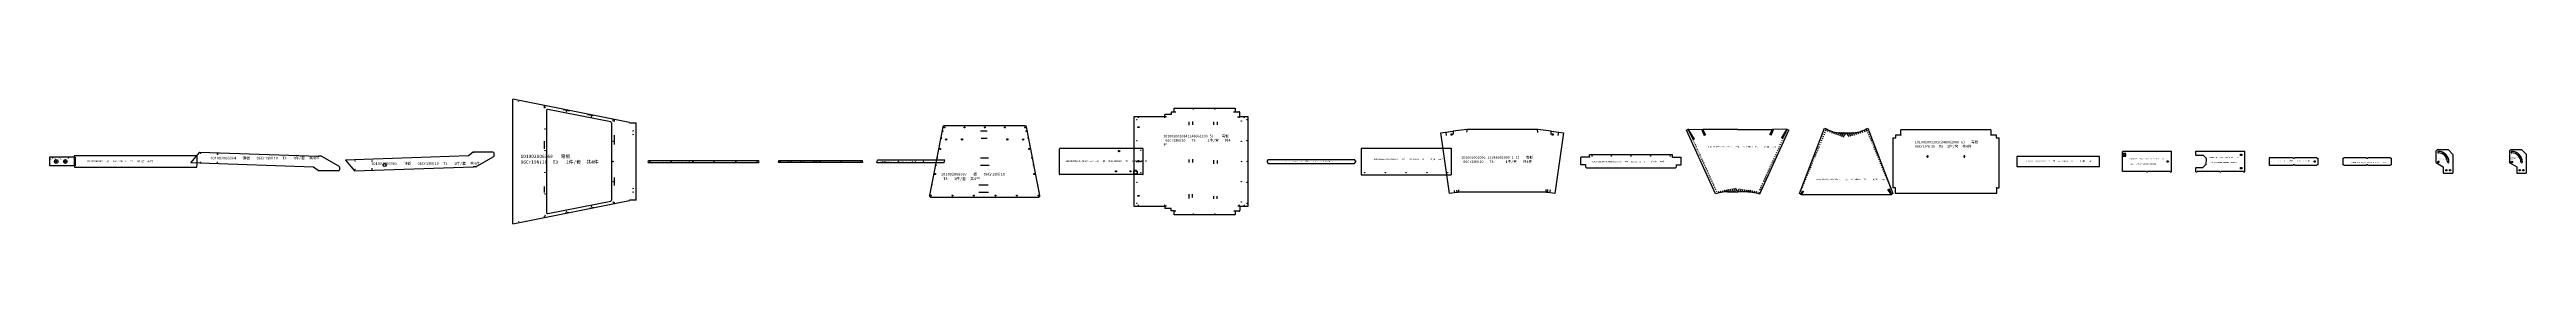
# Model space of a CAD drawing. Header units: metres. Extents: x -4884 to 78206, y -5973 to 26696.
# Drawn here: x 57953 to 78206, y -507 to 507 of the extents above; entities that cross this region are included whole.
import ezdxf

# ---------------------------------------------------------------- set-up
doc = ezdxf.new("R2010")
doc.units = ezdxf.units.M

# ---------------------------------------------------------------- blocks, each defined once
blk = doc.blocks.new('BLOCK_0_76_101002006388')
at = {"color": 7, "linetype": 'CONTINUOUS'}
for p, q in [((104, 35), (-104, 35)), ((-104, 35), (-104, -35)), ((104, 35), (104, -35)), ((104, -35), (-104, -35))]:
    blk.add_line(p, q, dxfattribs=at)
at = {"color": 6}
for p, q in [((-77, 31), (-77, 35)), ((51, 35), (51, 31)), ((-77, -35), (-77, -31)), ((51, -31), (51, -35))]:
    blk.add_line(p, q, dxfattribs=at)
for centre in [(-50, 0), (25, 0)]:
    blk.add_circle(centre, 15, dxfattribs=at)
at = {"color": 7, "linetype": 'CONTINUOUS'}
for centre in [(-50, 0), (25, 0)]:
    blk.add_circle(centre, 5, dxfattribs=at)
at = {"color": 3, "insert": (-99, 29), "char_height": 6.3, "width": 150.02, "attachment_point": 1}
blk.add_mtext('101002006388  {\\fSimSun|b0|i0|c134|p2;弯板   }06Cr19Ni10   T4     1{\\fSimSun|b0|i0|c134|p2;件}/{\\fSimSun|b0|i0|c134|p2;套  共4件', dxfattribs=at)
blk = doc.blocks.new('BLOCK_0_77_101002006363')
at = {"color": 7, "linetype": 'CONTINUOUS'}
for p, q in [((504, 47), (-504, 47)), ((-504, 47), (-504, -19)), ((504, -19), (504, 47)), ((-504, -20), (-499, -47)), ((-499, -47), (499, -47)), ((499, -47), (504, -20))]:
    blk.add_line(p, q, dxfattribs=at)
for centre, start, end in [((-499, -19), 180, 191.149), ((499, -19), 348.851, 0)]:
    blk.add_arc(centre, 5, start, end, dxfattribs=at)
at = {"color": 3, "insert": (-403, 9), "char_height": 14, "width": 486.57, "attachment_point": 1}
blk.add_mtext('101002006363   {\\fSimSun|b0|i0|c134|p2;板   }06Cr19Ni10   T2   1{\\fSimSun|b0|i0|c134|p2;件}/{\\fSimSun|b0|i0|c134|p2;套  共4件', dxfattribs=at)
blk = doc.blocks.new('BLOCK_0_78_101002006364')
at = {"color": 7, "linetype": 'CONTINUOUS'}
for p, q in [((-608, -11), (-534, 76)), ((-534, 77), (437, 43)), ((-534, 77), (-534, 77)), ((-534, 76), (-534, 77)), ((437, 43), (438, 43)), ((459, 43), (438, 43)), ((603, -39), (464, 41)), ((-534, -13), (-608, -11)), ((-534, -13), (-534, -13)), ((397, -45), (-534, -13)), ((437, -76), (397, -45)), ((438, -77), (437, -76)), ((598, -77), (438, -77)), ((608, -47), (608, -67))]:
    blk.add_line(p, q, dxfattribs=at)
at = {"color": 6}
for p, q in [((-534, 77), (-534, 73)), ((438, 39), (438, 43)), ((-534, -9), (-534, -13)), ((438, -77), (438, -68))]:
    blk.add_line(p, q, dxfattribs=at)
at = {"color": 6, "linetype": 'CONTINUOUS'}
for p, q in [((-526, 64), (-528, 64)), ((-528, 64), (-528, 62)), ((-394, 64), (-390, 64)), ((-390, 64), (-390, 55)), ((-528, -4), (-528, -6)), ((-528, -6), (-526, -6)), ((-394, -6), (-390, -6)), ((-390, -6), (-390, -2))]:
    blk.add_line(p, q, dxfattribs=at)
at = {"color": 7, "linetype": 'CONTINUOUS'}
for centre, start, end in [((459, 33), 60, 88), ((598, -67), 270, 0), ((598, -47), 0, 60)]:
    blk.add_arc(centre, 10, start, end, dxfattribs=at)
at = {"color": 3, "insert": (-448, 39), "char_height": 22.4, "width": 804.73, "attachment_point": 1}
blk.add_mtext('101002006364   {\\fSimSun|b0|i0|c134|p2;侧板   }06Cr19Ni10  T3   1{\\fSimSun|b0|i0|c134|p2;件}/{\\fSimSun|b0|i0|c134|p2;套  共4件', dxfattribs=at)
blk = doc.blocks.new('BLOCK_0_79_101002006365')
at = {"color": 7, "linetype": 'CONTINUOUS'}
for p, q in [((-534, 13), (-608, 11)), ((-608, 11), (-534, -76)), ((397, 45), (-534, 13)), ((-534, 13), (-534, 13)), ((437, 76), (397, 45)), ((438, 77), (437, 76)), ((598, 77), (438, 77)), ((603, 39), (464, -41)), ((608, 47), (608, 67)), ((-534, -77), (437, -43)), ((-534, -76), (-534, -77)), ((-534, -77), (-534, -77)), ((437, -43), (438, -43)), ((459, -43), (438, -43))]:
    blk.add_line(p, q, dxfattribs=at)
at = {"color": 6}
for p, q in [((-534, 10), (-534, 13)), ((438, 77), (438, 72)), ((-534, -77), (-534, -73)), ((438, -39), (438, -43))]:
    blk.add_line(p, q, dxfattribs=at)
at = {"color": 6, "linetype": 'CONTINUOUS'}
for p, q in [((-528, 4), (-528, 6)), ((-528, 6), (-526, 6)), ((-394, 6), (-390, 6)), ((-390, 6), (-390, 2)), ((-528, -64), (-528, -62)), ((-526, -64), (-528, -64)), ((-394, -64), (-390, -64)), ((-390, -64), (-390, -55))]:
    blk.add_line(p, q, dxfattribs=at)
blk.add_circle((-288, -29), 12.5, dxfattribs=at)
at = {"color": 7, "linetype": 'CONTINUOUS'}
for centre, start, end in [((598, 67), 0, 90), ((598, 47), 300, 0), ((459, -33), 272, 300)]:
    blk.add_arc(centre, 10, start, end, dxfattribs=at)
at = {"color": 3, "insert": (-397, -5), "char_height": 22.4, "width": 818.1, "attachment_point": 1}
blk.add_mtext('101002006365   {\\fSimSun|b0|i0|c134|p2;侧板   }06Cr19Ni10  T3   1{\\fSimSun|b0|i0|c134|p2;件}/{\\fSimSun|b0|i0|c134|p2;套  共4件', dxfattribs=at)
blk = doc.blocks.new('BLOCK_0_80_101002006369')
at = {"color": 7, "linetype": 'CONTINUOUS'}
for p, q in [((-503, -507), (-503, 507)), ((451, 319), (-503, 507)), ((-229, 413), (-229, -413)), ((296, 322), (-217, 423)), ((304, -312), (304, 312)), ((451, 319), (451, 316)), ((451, 316), (503, 316)), ((503, -316), (503, 316)), ((-503, -507), (451, -319)), ((-217, -423), (296, -322)), ((503, -316), (451, -316)), ((451, -319), (451, -316))]:
    blk.add_line(p, q, dxfattribs=at)
at = {"color": 1, "linetype": 'CONTINUOUS'}
for p, q in [((-457, 489), (-457, 491)), ((-457, 491), (-454, 490)), ((-397, 479), (-398, 479)), ((-397, 477), (-397, 479)), ((-457, -488), (-457, -491)), ((-457, -491), (-454, -490)), ((-398, -479), (-397, -479)), ((-397, -479), (-397, -477))]:
    blk.add_line(p, q, dxfattribs=at)
at = {"color": 6, "linetype": 'CONTINUOUS'}
for p, q in [((-233, 450), (-249, 453)), ((-249, 453), (-249, 434)), ((-93, 423), (-42, 413)), ((107, 383), (152, 375)), ((311, 343), (324, 341)), ((324, 341), (324, 325)), ((324, 214), (324, 138)), ((-249, 165), (-249, 103)), ((324, -130), (324, -195)), ((-249, -203), (-249, -254)), ((123, -380), (158, -373)), ((324, -341), (315, -342)), ((324, -331), (324, -341)), ((-249, -446), (-249, -453)), ((-249, -453), (-238, -451)), ((-76, -419), (-46, -414))]:
    blk.add_line(p, q, dxfattribs=at)
at = {"color": 6}
for p, q in [((452, 316), (452, 313)), ((452, -313), (452, -316))]:
    blk.add_line(p, q, dxfattribs=at)
at = {"color": 7, "linetype": 'CONTINUOUS'}
for centre in [(-241, 440), (-64, 405), (-241, 264), (139, 365), (316, 330), (479, 250), (479, 220), (-241, 88), (316, 165), (316, 0), (-241, -88), (316, -165), (-241, -264), (-64, -405), (139, -365), (316, -330), (479, -220), (479, -250), (-241, -440)]:
    blk.add_circle(centre, 1.5, dxfattribs=at)
for centre, start, end in [((-219, 413), 78.8505, 180), ((294, 312), 0, 78.8505), ((294, -312), 281.1495, 0), ((-219, -413), 180, 281.1495)]:
    blk.add_arc(centre, 10, start, end, dxfattribs=at)
at = {"color": 3, "insert": (-441, 56), "char_height": 28, "width": 578.67, "attachment_point": 1}
blk.add_mtext('101002006369   {\\fSimSun|b0|i0|c134|p2;弯板   }06Cr19Ni10  T3   1{\\fSimSun|b0|i0|c134|p2;件}/{\\fSimSun|b0|i0|c134|p2;套  共4件', dxfattribs=at)
blk = doc.blocks.new('BLOCK_0_81_101002006370')
at = {"color": 7, "linetype": 'CONTINUOUS'}
for p, q in [((-453, -8), (-450, 8)), ((-450, 8), (450, 8)), ((450, 8), (453, -8)), ((-453, -8), (453, -8))]:
    blk.add_line(p, q, dxfattribs=at)
for centre in [(-440, 0), (-264, 0), (-88, 0), (88, 0), (264, 0), (440, 0)]:
    blk.add_circle(centre, 1.5)
at = {"color": 3, "insert": (-354, 5), "char_height": 7, "width": 240.98, "attachment_point": 1}
blk.add_mtext('101002006370   {\\fSimSun|b0|i0|c134|p2;条   }06Cr19Ni10   T6    1{\\fSimSun|b0|i0|c134|p2;件}/{\\fSimSun|b0|i0|c134|p2;套 共4件', dxfattribs=at)
blk = doc.blocks.new('BLOCK_0_82_101002006371')
at = {"color": 7, "linetype": 'CONTINUOUS'}
for p, q in [((-344, -8), (-341, 8)), ((-341, 8), (341, 8)), ((341, 8), (344, -8)), ((344, -8), (-344, -8))]:
    blk.add_line(p, q, dxfattribs=at)
for centre in [(-330, 0), (-165, 0), (0, 0), (165, 0), (330, 0)]:
    blk.add_circle(centre, 1.5)
at = {"color": 3, "insert": (-283, 4), "char_height": 7, "width": 266.94, "attachment_point": 1}
blk.add_mtext('101002006371   {\\fSimSun|b0|i0|c134|p2;条   }06Cr19Ni10   T6    1{\\fSimSun|b0|i0|c134|p2;件}/{\\fSimSun|b0|i0|c134|p2;套 共4件', dxfattribs=at)
blk = doc.blocks.new('BLOCK_0_83_101002006372')
at = {"color": 7, "linetype": 'CONTINUOUS'}
for p, q in [((-277, -10), (-273, 10)), ((277, 10), (-273, 10)), ((273, -10), (277, 10)), ((273, -10), (-277, -10))]:
    blk.add_line(p, q, dxfattribs=at)
for centre in [(-103, 2), (104, 2)]:
    blk.add_circle(centre, 1.5)
at = {"color": 3, "insert": (-252, 5), "char_height": 7, "width": 292.34, "attachment_point": 1}
blk.add_mtext('101002006372/6373   {\\fSimSun|b0|i0|c134|p2;条   }06Cr19Ni10   T6    2{\\fSimSun|b0|i0|c134|p2;件}/{\\fSimSun|b0|i0|c134|p2;套 共4件', dxfattribs=at)
blk = doc.blocks.new('BLOCK_0_84_101002006387')
at = {"color": 7, "linetype": 'CONTINUOUS'}
for p, q in [((-341, 282), (-452, -278)), ((332, 290), (-332, 290)), ((452, -278), (341, 282)), ((-442, -290), (442, -290))]:
    blk.add_line(p, q, dxfattribs=at)
at = {"color": 6, "linetype": 'CONTINUOUS'}
for p, q in [((-344, 244), (-343, 250)), ((-343, 250), (-338, 250)), ((-34, 250), (21, 250)), ((335, 250), (343, 250)), ((343, 250), (344, 245)), ((-388, 30), (-389, 25)), ((-384, 30), (-388, 30)), ((-354, 195), (-355, 190)), ((-355, 190), (-349, 190)), ((-34, 30), (32, 30)), ((-29, 190), (21, 190)), ((355, 190), (349, 190)), ((354, 195), (355, 190)), ((381, 30), (389, 30)), ((389, 30), (390, 24)), ((-434, -190), (-435, -198)), ((-426, -190), (-434, -190)), ((-399, -25), (-400, -30)), ((-400, -30), (-395, -30)), ((-49, -190), (29, -190)), ((-34, -30), (36, -30)), ((400, -30), (393, -30)), ((399, -24), (400, -30)), ((428, -190), (434, -190)), ((434, -190), (435, -194)), ((-445, -247), (-446, -250)), ((-446, -250), (-443, -250)), ((-49, -250), (32, -250)), ((446, -250), (443, -250)), ((445, -248), (446, -250))]:
    blk.add_line(p, q, dxfattribs=at)
at = {"color": 7, "linetype": 'CONTINUOUS'}
for centre in [(-330, 278), (-165, 278), (0, 278), (165, 278), (330, 278), (-365, 102), (365, 102), (-405, -102), (405, -102), (-440, -278), (-264, -278), (-88, -278), (88, -278), (264, -278), (440, -278)]:
    blk.add_circle(centre, 4, dxfattribs=at)
at = {"color": 6, "linetype": 'CONTINUOUS'}
for centre in [(-315, 180), (-185, 180), (185, 180), (315, 180)]:
    blk.add_circle(centre, 5, dxfattribs=at)
at = {"color": 7, "linetype": 'CONTINUOUS'}
for centre, start, end in [((-332, 280), 90, 168.8515), ((332, 280), 11.1485, 90), ((-442, -280), 168.8515, 270), ((442, -280), 270, 11.1485)]:
    blk.add_arc(centre, 10, start, end, dxfattribs=at)
at = {"color": 3, "insert": (-356, -92), "char_height": 22.4, "width": 460.05, "attachment_point": 1}
blk.add_mtext('101002006387   {\\fSimSun|b0|i0|c134|p2;板   }06Cr19Ni10  T3   1{\\fSimSun|b0|i0|c134|p2;件}/{\\fSimSun|b0|i0|c134|p2;套  共4件', dxfattribs=at)
blk = doc.blocks.new('BLOCK_0_85_101002001081(248061100-2)')
at = {"color": 7, "linetype": 'CONTINUOUS'}
for p, q in [((-342, -104), (-342, 104)), ((339, 107), (-339, 107)), ((342, -104), (342, 104)), ((339, -107), (-339, -107))]:
    blk.add_line(p, q, dxfattribs=at)
at = {"color": 6, "linetype": 'CONTINUOUS'}
for p, q in [((262, -79), (262, -99)), ((288, -73), (268, -73)), ((288, -105), (268, -105)), ((294, -79), (294, -99))]:
    blk.add_line(p, q, dxfattribs=at)
at = {"color": 7, "linetype": 'CONTINUOUS'}
for centre, radius in [((145, 85), 5.25), ((323, 90), 1.65), ((323, 0), 1.65), ((120, -80), 4.25), ((238, -80), 4.25), ((268, -79), 3), ((268, -99), 3), ((288, -79), 3), ((288, -99), 3), ((323, -90), 1.65)]:
    blk.add_circle(centre, radius, dxfattribs=at)
for centre, start, end in [((-339, 104), 90, 180), ((339, 104), 0, 90), ((-339, -104), 180, 270), ((339, -104), 270, 0)]:
    blk.add_arc(centre, 3, start, end, dxfattribs=at)
at = {"color": 3, "insert": (-293, 11), "char_height": 14, "width": 610.29, "attachment_point": 1}
blk.add_mtext('101002001081(248061100-2)   {\\fSimSun|b0|i0|c134|p2;板  }06Cr19Ni10   T3   1{\\fSimSun|b0|i0|c134|p2;件}/{\\fSimSun|b0|i0|c134|p2;套 共4件', dxfattribs=at)
blk = doc.blocks.new('BLOCK_0_86_101002001084(248061100-5)')
at = {"color": 7, "linetype": 'CONTINUOUS'}
for p, q in [((-140, 400), (-140, 434)), ((359, 434), (359, 400)), ((359, 400), (359, 406)), ((359, 406), (390, 406)), ((-466, -368), (-466, 368)), ((-466, 368), (-217, 368)), ((-435, 283), (-428, 283)), ((-428, 277), (-435, 277)), ((-165, 382), (-217, 382)), ((-217, 368), (-217, 382)), ((-140, 403), (-165, 403)), ((-165, 403), (-165, 382)), ((-140, 403), (-140, 400)), ((-140, 400), (-140, 400)), ((359, 400), (359, 400)), ((396, 365), (396, 400)), ((466, 365), (396, 365)), ((466, -365), (466, 365)), ((-435, 3), (-428, 3)), ((-428, -3), (-435, -3)), ((-217, -368), (-466, -368)), ((-435, -277), (-428, -277)), ((-428, -283), (-435, -283)), ((-217, -368), (-217, -382)), ((-165, -382), (-217, -382)), ((-165, -403), (-165, -382)), ((-140, -403), (-165, -403)), ((-140, -434), (-140, -400)), ((-140, -400), (-140, -400)), ((-140, -403), (-140, -400)), ((359, -406), (359, -400)), ((359, -400), (359, -400)), ((359, -400), (359, -434)), ((396, -365), (466, -365)), ((396, -365), (396, -400)), ((359, -434), (-140, -434)), ((390, -406), (359, -406))]:
    blk.add_line(p, q, dxfattribs=at)
blk.add_line((-140, 434), (359, 434))
at = {"color": 6}
for p, q in [((-432, 357), (-432, 368)), ((-217, 357), (-217, 368)), ((-203, 365), (-216, 365)), ((-140, 404), (-125, 404)), ((345, 404), (359, 404)), ((378, 365), (396, 365)), ((393, 364), (393, 355)), ((432, 365), (432, 355)), ((-432, -368), (-432, -352)), ((-217, -368), (-217, -352)), ((-203, -365), (-216, -365)), ((-126, -404), (-140, -404)), ((359, -404), (348, -404)), ((396, -365), (380, -365)), ((393, -354), (393, -364)), ((432, -354), (432, -365))]:
    blk.add_line(p, q, dxfattribs=at)
at = {"color": 1}
for p, q in [((-214, 362), (-217, 368)), ((390, 362), (396, 365)), ((-217, -368), (-214, -362)), ((396, -365), (390, -362))]:
    blk.add_line(p, q, dxfattribs=at)
at = {"color": 6, "linetype": 'CONTINUOUS'}
for p, q in [((-19, 324), (-19, 295)), ((11, 326), (11, 298)), ((181, 324), (181, 298)), ((211, 324), (211, 298)), ((-19, 17), (-19, -8)), ((11, 19), (11, -8)), ((181, 12), (181, -20)), ((211, 8), (211, -17)), ((-19, -266), (-19, -301)), ((11, -294), (11, -266)), ((181, -283), (181, -305)), ((211, -305), (211, -283))]:
    blk.add_line(p, q, dxfattribs=at)
at = {"color": 7, "linetype": 'CONTINUOUS', "flags": 128}
for points in [[(-435, 277), (-436, 277), (-436, 278), (-437, 278), (-437, 279), (-438, 280), (-438, 280), (-437, 281), (-437, 282), (-436, 282), (-436, 283), (-435, 283)], [(-428, 283), (-428, 283), (-427, 282), (-426, 282), (-426, 281), (-426, 280), (-426, 280), (-426, 279), (-426, 278), (-427, 278), (-428, 277), (-428, 277)], [(-435, -3), (-436, -3), (-436, -2), (-437, -2), (-437, -1), (-438, 0), (-438, 0), (-437, 1), (-437, 2), (-436, 2), (-436, 3), (-435, 3)], [(-428, 3), (-428, 3), (-427, 2), (-426, 2), (-426, 1), (-426, 0), (-426, 0), (-426, -1), (-426, -2), (-427, -2), (-428, -3), (-428, -3)], [(-435, -283), (-436, -283), (-436, -282), (-437, -282), (-437, -281), (-438, -280), (-438, -280), (-437, -279), (-437, -278), (-436, -278), (-436, -277), (-435, -277)], [(-428, -277), (-428, -277), (-427, -278), (-426, -278), (-426, -279), (-426, -280), (-426, -280), (-426, -281), (-426, -282), (-427, -282), (-428, -283), (-428, -283)]]:
    blk.add_lwpolyline(points, dxfattribs=at)
at = {"color": 7, "linetype": 'CONTINUOUS'}
for centre in [(18, 429), (193, 429), (-445, 340), (410, 330), (457, 340), (-445, 170), (-445, 0), (410, 165), (410, 0), (457, 170), (457, 0), (-445, -170), (410, -165), (457, -170), (-445, -340), (410, -330), (457, -340), (18, -429), (193, -429)]:
    blk.add_circle(centre, 1.65, dxfattribs=at)
for centre, start, end in [((390, 400), 0, 90), ((390, -400), 270, 0)]:
    blk.add_arc(centre, 6, start, end, dxfattribs=at)
at = {"color": 3, "insert": (-228, 218), "char_height": 21, "width": 487.28, "attachment_point": 1}
blk.add_mtext('101002001084(248061100-5)    {\\fSimSun|b0|i0|c134|p2;弯板   }06Cr19Ni10   T3      1{\\fSimSun|b0|i0|c134|p2;件}/{\\fSimSun|b0|i0|c134|p2;套   共4件', dxfattribs=at)
blk = doc.blocks.new('BLOCK_0_87_101002001085(248061100-6)')
at = {"color": 7, "linetype": 'CONTINUOUS'}
for p, q in [((-352, 16), (-362, 6)), ((-362, 6), (-362, -6)), ((-352, 16), (352, 16)), ((362, 6), (352, 16)), ((362, 6), (362, -6)), ((-362, -6), (-352, -16)), ((-352, -16), (352, -16)), ((352, -16), (362, -6))]:
    blk.add_line(p, q, dxfattribs=at)
at = {"color": 3, "insert": (-211, 5), "char_height": 7, "width": 341.84, "attachment_point": 1}
blk.add_mtext('101002001085(248061100-6)    {\\fSimSun|b0|i0|c134|p2;加强筋    }06Cr19Ni10  T2   2{\\fSimSun|b0|i0|c134|p2;件}/{\\fSimSun|b0|i0|c134|p2;套  共4件', dxfattribs=at)
blk = doc.blocks.new('BLOCK_0_88_101002001088(248061100-9)')
at = {"color": 7, "linetype": 'CONTINUOUS'}
for p, q in [((-368, 108), (-368, -108)), ((-368, 108), (368, 108)), ((368, 108), (368, -108)), ((-368, -108), (368, -108))]:
    blk.add_line(p, q, dxfattribs=at)
for centre in [(-340, -91), (-170, -91), (0, -91), (170, -91), (340, -91)]:
    blk.add_circle(centre, 1.65, dxfattribs=at)
at = {"color": 3, "insert": (-263, 23), "char_height": 10.5, "width": 519.49, "attachment_point": 1}
blk.add_mtext('101002001088(248061100-9)   {\\fSimSun|b0|i0|c134|p2;弯板   }06Cr19Ni10   T3      1{\\fSimSun|b0|i0|c134|p2;件}/{\\fSimSun|b0|i0|c134|p2;套   共4件', dxfattribs=at)
blk = doc.blocks.new('BLOCK_0_89_101002001096-1')
at = {"color": 7, "linetype": 'CONTINUOUS'}
for p, q in [((-502, 233), (-403, 247)), ((-430, -262), (-502, 233)), ((-403, 247), (-400, 248)), ((-290, 261), (-400, 248)), ((-290, 261), (-287, 262)), ((287, 262), (-287, 262)), ((287, 262), (290, 261)), ((400, 248), (290, 261)), ((400, 248), (403, 247)), ((403, 247), (502, 233)), ((502, 233), (430, -262)), ((-374, -254), (-430, -262)), ((-370, -253), (-374, -254)), ((-363, -252), (-370, -253)), ((-359, -251), (-363, -252)), ((359, -251), (-359, -251)), ((363, -252), (359, -251)), ((370, -253), (363, -252)), ((374, -254), (370, -253)), ((430, -262), (374, -254))]:
    blk.add_line(p, q, dxfattribs=at)
at = {"color": 6}
for p, q in [((-462, 239), (-458, 213)), ((-401, 248), (-400, 222)), ((-288, 261), (-292, 239)), ((292, 237), (288, 261)), ((400, 221), (401, 248)), ((458, 213), (462, 239)), ((-393, -236), (-390, -256)), ((-373, -234), (-372, -253)), ((-358, -232), (-361, -252)), ((361, -252), (358, -227)), ((372, -253), (373, -229)), ((390, -256), (394, -231))]:
    blk.add_line(p, q, dxfattribs=at)
at = {"color": 6, "linetype": 'CONTINUOUS'}
for centre in [(-413, 220), (413, 220)]:
    blk.add_circle(centre, 6, dxfattribs=at)
at = {"color": 3, "insert": (-334, 44), "char_height": 21, "width": 534.71, "attachment_point": 1}
blk.add_mtext('101002001096-1(248062000-1-1)   {\\fSimSun|b0|i0|c134|p2;弯板   }06Cr19Ni10   T3      1{\\fSimSun|b0|i0|c134|p2;件}/{\\fSimSun|b0|i0|c134|p2;套   共4件', dxfattribs=at)
blk = doc.blocks.new('BLOCK_0_90_101002001096-2')
at = {"color": 7, "linetype": 'CONTINUOUS'}
for p, q in [((-411, -28), (-411, 35)), ((-340, 35), (-411, 35)), ((340, 53), (-340, 53)), ((-340, 32), (-340, 53)), ((-340, 35), (-340, 32)), ((340, 32), (340, 53)), ((341, 35), (341, 32)), ((341, 35), (411, 35)), ((411, -28), (411, 35)), ((-371, -28), (-411, -28)), ((-371, -25), (-371, -44)), ((-371, -25), (-371, -28)), ((-371, -44), (-362, -53)), ((362, -53), (-362, -53)), ((362, -53), (371, -44)), ((371, -25), (371, -28)), ((371, -44), (371, -25)), ((371, -28), (411, -28))]:
    blk.add_line(p, q, dxfattribs=at)
for p, q in [((-340, 32), (-340, 32)), ((341, 32), (340, 32)), ((-371, -25), (-371, -25)), ((371, -25), (371, -25))]:
    blk.add_line(p, q)
for centre in [(-320, 45), (-160, 45), (0, 45), (160, 45), (320, 45)]:
    blk.add_circle(centre, 1.65, dxfattribs=at)
at = {"color": 3, "insert": (-316, 4), "char_height": 10.5, "width": 527.81, "attachment_point": 1}
blk.add_mtext('101002001096-2(248062000-1-2)   {\\fSimSun|b0|i0|c134|p2;弯板   }06Cr19Ni10  T3      1{\\fSimSun|b0|i0|c134|p2;件}/{\\fSimSun|b0|i0|c134|p2;套   共4件', dxfattribs=at)
blk = doc.blocks.new('BLOCK_0_91_101002001099')
at = {"color": 7, "linetype": 'CONTINUOUS'}
for p, q in [((-403, 263), (-419, 256)), ((-182, -263), (-419, 256)), ((-403, 263), (-286, 261)), ((0, 261), (-286, 261)), ((0, 261), (286, 261)), ((181, -263), (419, 256)), ((403, 263), (286, 261)), ((403, 263), (419, 256)), ((-152, -255), (-182, -263)), ((-152, -255), (-151, -255)), ((-135, -252), (-151, -255)), ((-119, -249), (-135, -252)), ((-135, -252), (-135, -252)), ((-119, -249), (-118, -249)), ((-102, -248), (-118, -249)), ((-102, -248), (-101, -248)), ((-89, -248), (-101, -248)), ((-89, -248), (-88, -247)), ((-82, -247), (-88, -247)), ((-82, -247), (-81, -247)), ((-81, -247), (-68, -247)), ((-68, -247), (-51, -248)), ((-68, -247), (-68, -247)), ((-51, -248), (-34, -248)), ((-51, -248), (-51, -248)), ((-34, -248), (-17, -248)), ((-34, -248), (-34, -248)), ((-17, -248), (0, -249)), ((-17, -248), (-17, -248)), ((0, -249), (0, -248)), ((0, -249), (0, -248)), ((17, -248), (0, -249)), ((17, -248), (17, -248)), ((34, -248), (17, -248)), ((34, -248), (34, -248)), ((51, -248), (34, -248)), ((68, -247), (51, -248)), ((51, -248), (51, -248)), ((68, -247), (68, -247)), ((81, -247), (68, -247)), ((82, -247), (81, -247)), ((82, -247), (88, -247)), ((89, -248), (88, -247)), ((89, -248), (101, -248)), ((102, -248), (101, -248)), ((102, -248), (118, -249)), ((119, -249), (118, -249)), ((119, -249), (135, -252)), ((135, -252), (135, -252)), ((135, -252), (151, -255)), ((152, -255), (151, -255)), ((152, -255), (181, -263))]:
    blk.add_line(p, q, dxfattribs=at)
at = {"color": 6}
for p, q in [((-353, 181), (-402, 261)), ((-359, 177), (-401, 258)), ((-361, 175), (-401, 256)), ((-400, 254), (-397, 247)), ((-356, 178), (-398, 252)), ((-354, 180), (-396, 250)), ((-393, 238), (-389, 231)), ((-385, 221), (-382, 214)), ((-378, 205), (-375, 198)), ((-270, 208), (-292, 261)), ((-269, 209), (-291, 261)), ((-266, 211), (-290, 261)), ((-264, 212), (-289, 261)), ((-262, 214), (-287, 261)), ((-260, 215), (-286, 261)), ((263, 220), (286, 261)), ((265, 219), (287, 261)), ((267, 218), (289, 261)), ((269, 217), (290, 261)), ((271, 215), (291, 261)), ((273, 214), (292, 261)), ((360, 192), (402, 261)), ((361, 191), (396, 250)), ((363, 190), (398, 252)), ((365, 189), (401, 258)), ((367, 188), (401, 256)), ((378, 205), (375, 198)), ((385, 221), (382, 214)), ((393, 238), (389, 231)), ((400, 254), (397, 247)), ((-370, 189), (-367, 181)), ((-363, 172), (-360, 165)), ((-356, 156), (-352, 149)), ((-348, 140), (-345, 132)), ((-341, 123), (-337, 116)), ((-333, 107), (-330, 99)), ((-326, 90), (-323, 83)), ((-318, 74), (-315, 67)), ((-311, 58), (-308, 50)), ((-304, 41), (-300, 34)), ((-296, 25), (-293, 17)), ((-289, 8), (-285, 1)), ((289, 8), (285, 1)), ((296, 25), (293, 17)), ((304, 41), (300, 34)), ((311, 58), (308, 50)), ((318, 74), (315, 67)), ((326, 90), (323, 83)), ((333, 107), (330, 99)), ((341, 123), (337, 116)), ((348, 140), (345, 132)), ((356, 156), (352, 149)), ((363, 172), (360, 165)), ((370, 189), (367, 181)), ((-281, -8), (-278, -15)), ((-274, -24), (-271, -32)), ((-266, -41), (-263, -48)), ((-259, -57), (-256, -65)), ((-252, -74), (-248, -81)), ((-244, -90), (-241, -97)), ((-237, -106), (-233, -114)), ((-229, -123), (-226, -130)), ((-222, -139), (-219, -147)), ((-214, -156), (-211, -163)), ((-207, -172), (-204, -179)), ((-200, -188), (-196, -196)), ((196, -196), (193, -203)), ((204, -179), (200, -187)), ((213, -159), (210, -167)), ((220, -143), (217, -150)), ((229, -123), (226, -130)), ((235, -110), (232, -117)), ((244, -90), (241, -97)), ((252, -74), (248, -81)), ((259, -57), (256, -65)), ((266, -41), (263, -48)), ((274, -24), (271, -32)), ((281, -8), (278, -15)), ((-192, -205), (-189, -212)), ((-185, -221), (-182, -229)), ((-177, -238), (-174, -245)), ((-151, -255), (-157, -244)), ((-135, -252), (-141, -241)), ((-118, -249), (-125, -238)), ((-102, -248), (-109, -235)), ((-89, -247), (-98, -233)), ((-81, -247), (-88, -231)), ((-68, -247), (-76, -229)), ((-51, -248), (-61, -226)), ((-34, -248), (-46, -223)), ((-17, -248), (-32, -221)), ((0, -248), (-17, -218)), ((0, -248), (16, -221)), ((17, -248), (30, -223)), ((34, -248), (45, -225)), ((51, -248), (60, -227)), ((68, -247), (76, -230)), ((81, -247), (88, -231)), ((89, -247), (98, -233)), ((102, -248), (110, -235)), ((118, -249), (125, -237)), ((135, -252), (141, -239)), ((151, -255), (158, -242)), ((172, -249), (169, -256)), ((182, -229), (178, -236)), ((189, -212), (186, -219))]:
    blk.add_line(p, q, dxfattribs=at)
at = {"color": 1}
for p, q in [((214, -156), (211, -163)), ((222, -139), (219, -147)), ((228, -127), (224, -134)), ((237, -106), (233, -114)), ((183, -225), (180, -232)), ((191, -208), (187, -216))]:
    blk.add_line(p, q, dxfattribs=at)
at = {"color": 3, "insert": (-246, 125), "char_height": 10.5, "width": 522.44, "attachment_point": 1}
blk.add_mtext('101002001099(248062000-4)   {\\fSimSun|b0|i0|c134|p2;下板   }06Cr19Ni10   T3      1{\\fSimSun|b0|i0|c134|p2;件}/{\\fSimSun|b0|i0|c134|p2;套   共4件', dxfattribs=at)
blk = doc.blocks.new('BLOCK_0_92_101002001100')
at = {"color": 7, "linetype": 'CONTINUOUS'}
for p, q in [((-382, -262), (-177, 271)), ((-177, 271), (-163, 265)), ((-163, 265), (-147, 257)), ((-146, 256), (-147, 257)), ((-146, 256), (-130, 249)), ((-129, 249), (-130, 249)), ((-129, 249), (-112, 244)), ((-111, 243), (-112, 244)), ((-111, 243), (-94, 239)), ((-93, 239), (-94, 239)), ((-93, 239), (-75, 236)), ((-75, 236), (-75, 236)), ((-75, 236), (-57, 234)), ((-56, 234), (-57, 234)), ((-56, 234), (-38, 233)), ((-37, 233), (-38, 233)), ((-37, 233), (-19, 233)), ((-18, 233), (-19, 233)), ((-18, 233), (0, 233)), ((0, 233), (0, 233)), ((0, 233), (18, 233)), ((19, 233), (18, 233)), ((19, 233), (37, 233)), ((38, 233), (37, 233)), ((38, 233), (55, 234)), ((56, 234), (55, 234)), ((56, 234), (74, 236)), ((74, 236), (92, 239)), ((74, 236), (74, 236)), ((93, 239), (92, 239)), ((93, 239), (110, 243)), ((111, 243), (110, 243)), ((111, 243), (128, 249)), ((128, 249), (145, 256)), ((128, 249), (128, 249)), ((145, 256), (161, 264)), ((145, 256), (145, 256)), ((162, 264), (163, 265)), ((162, 264), (162, 264)), ((163, 265), (175, 271)), ((175, 271), (382, -262)), ((-370, -270), (-382, -262)), ((-368, -271), (-370, -270)), ((368, -271), (-368, -271)), ((370, -270), (368, -271)), ((382, -262), (370, -270)), ((382, -262), (381, -259))]:
    blk.add_line(p, q, dxfattribs=at)
at = {"color": 6}
for p, q in [((-188, 206), (-191, 198)), ((-181, 222), (-184, 215)), ((-174, 239), (-177, 232)), ((-167, 256), (-170, 248)), ((-169, 250), (-164, 263)), ((-152, 244), (-147, 256)), ((-135, 238), (-129, 249)), ((-117, 232), (-112, 243)), ((-101, 226), (-93, 239)), ((-84, 220), (-75, 236)), ((-69, 214), (-56, 234)), ((-53, 209), (-37, 233)), ((-39, 204), (-19, 233)), ((-25, 199), (0, 233)), ((0, 233), (22, 203)), ((19, 233), (36, 207)), ((37, 233), (51, 211)), ((56, 234), (67, 216)), ((74, 236), (83, 221)), ((92, 239), (100, 226)), ((110, 243), (117, 231)), ((128, 249), (134, 236)), ((145, 256), (151, 241)), ((162, 263), (169, 246)), ((167, 256), (170, 248)), ((174, 239), (177, 232)), ((181, 222), (184, 215)), ((188, 206), (191, 198)), ((-271, 6), (-274, -1)), ((-264, 23), (-267, 16)), ((-257, 40), (-260, 32)), ((-250, 56), (-253, 49)), ((-243, 73), (-246, 65)), ((-236, 89), (-239, 82)), ((-229, 106), (-232, 99)), ((-222, 123), (-226, 115)), ((-216, 139), (-219, 132)), ((-209, 156), (-212, 149)), ((-202, 173), (-205, 165)), ((-195, 189), (-198, 182)), ((195, 189), (198, 182)), ((202, 173), (205, 165)), ((209, 156), (212, 149)), ((216, 139), (219, 132)), ((222, 123), (226, 115)), ((229, 106), (232, 99)), ((236, 89), (239, 82)), ((243, 73), (246, 65)), ((250, 56), (253, 49)), ((257, 40), (260, 32)), ((264, 23), (267, 16)), ((271, 6), (274, -1)), ((-354, -193), (-357, -201)), ((-347, -177), (-350, -184)), ((-340, -160), (-343, -167)), ((-333, -143), (-336, -151)), ((-326, -127), (-329, -134)), ((-319, -110), (-322, -117)), ((-312, -93), (-315, -101)), ((-305, -77), (-308, -84)), ((-298, -60), (-301, -68)), ((-291, -44), (-295, -51)), ((-285, -27), (-288, -34)), ((-278, -10), (-281, -18)), ((278, -10), (281, -18)), ((285, -27), (288, -34)), ((291, -44), (295, -51)), ((298, -60), (301, -68)), ((305, -77), (308, -84)), ((312, -93), (315, -101)), ((319, -110), (322, -117)), ((326, -127), (329, -134)), ((333, -143), (336, -151)), ((340, -160), (343, -167)), ((347, -177), (350, -184)), ((354, -193), (357, -201)), ((-369, -270), (-357, -237)), ((-369, -270), (-356, -238)), ((-369, -270), (-355, -239)), ((-369, -270), (-354, -239)), ((-369, -270), (-351, -241)), ((-369, -271), (-350, -241)), ((-368, -271), (-349, -242)), ((-368, -271), (-348, -242)), ((-368, -271), (-348, -243)), ((-360, -210), (-364, -217)), ((337, -228), (368, -271)), ((338, -228), (368, -271)), ((340, -227), (368, -271)), ((341, -226), (369, -271)), ((344, -225), (369, -270)), ((346, -224), (369, -270)), ((347, -223), (369, -270)), ((349, -222), (369, -270)), ((350, -221), (369, -270)), ((360, -210), (364, -217)), ((367, -226), (370, -234))]:
    blk.add_line(p, q, dxfattribs=at)
for p, q in [((-369, -270), (-352, -240)), ((342, -225), (369, -270))]:
    blk.add_line(p, q)
at = {"color": 7, "linetype": 'CONTINUOUS'}
for centre, start, end in [((162, 264), 206.7566, 241.0697), ((162, 264), 297.4107, 29.3079), ((-370, -270), 106.9074, 148.6766), ((370, -270), 31.3227, 61.0697)]:
    blk.add_arc(centre, 0.15, start, end, dxfattribs=at)
at = {"color": 3, "insert": (-248, -141), "char_height": 10.5, "width": 505.35, "attachment_point": 1}
blk.add_mtext('101002001100(248062000-5)   {\\fSimSun|b0|i0|c134|p2;上板   }06Cr19Ni10   T3      1{\\fSimSun|b0|i0|c134|p2;件}/{\\fSimSun|b0|i0|c134|p2;套   共4件', dxfattribs=at)
blk = doc.blocks.new('BLOCK_0_93_101002001101(248062000-6)')
at = {"color": 7, "linetype": 'CONTINUOUS'}
for p, q in [((-411, 192), (-411, 217)), ((-411, 217), (-368, 217)), ((-368, 217), (-368, 259)), ((368, 259), (-368, 259)), ((368, 259), (368, 217)), ((368, 217), (411, 217)), ((411, 217), (411, 192)), ((-434, 192), (-434, -215)), ((-434, 192), (-411, 192)), ((411, 192), (434, 192)), ((434, -215), (434, 192)), ((-416, -216), (-434, -215)), ((-416, -216), (-416, -259)), ((-416, -259), (416, -259)), ((416, -216), (434, -215)), ((416, -259), (416, -216))]:
    blk.add_line(p, q, dxfattribs=at)
at = {"color": 1}
for p, q in [((-368, 217), (-368, 212)), ((368, 217), (368, 212)), ((-416, -216), (-414, -214)), ((-414, -214), (-411, -213)), ((414, -214), (411, -213)), ((416, -216), (414, -214))]:
    blk.add_line(p, q, dxfattribs=at)
at = {"color": 6, "linetype": 'CONTINUOUS', "flags": 128}
for points in [[(-149, 36), (-147, 37), (-146, 38), (-145, 40), (-145, 42), (-146, 44), (-148, 45), (-150, 45), (-151, 45), (-153, 44), (-154, 43), (-155, 41), (-155, 39), (-154, 37), (-152, 36), (-150, 35), (-149, 36)], [(151, 36), (153, 37), (154, 38), (155, 40), (155, 42), (154, 44), (152, 45), (150, 45), (149, 45), (147, 44), (146, 43), (145, 41), (145, 39), (146, 37), (148, 36), (150, 35), (151, 36)]]:
    blk.add_lwpolyline(points, dxfattribs=at)
at = {"color": 3, "insert": (-254, 169), "char_height": 21, "width": 490.88, "attachment_point": 1}
blk.add_mtext('101002001101(248062000-6)   {\\fSimSun|b0|i0|c134|p2;弯板 }06Cr19Ni10  T3  1{\\fSimSun|b0|i0|c134|p2;件}/{\\fSimSun|b0|i0|c134|p2;套  共4件', dxfattribs=at)
blk = doc.blocks.new('BLOCK_0_94_101002001102(248062000-7)')
at = {"color": 7, "linetype": 'CONTINUOUS'}
for p, q in [((-338, 40), (-338, -40)), ((338, 40), (-338, 40)), ((338, -40), (338, 40)), ((-338, -40), (338, -40))]:
    blk.add_line(p, q, dxfattribs=at)
at = {"color": 3, "insert": (-271, 8), "char_height": 10.5, "width": 496.73, "attachment_point": 1}
blk.add_mtext('101002001102(248062000-7)   {\\fSimSun|b0|i0|c134|p2;管   }06Cr19Ni10   T3      1{\\fSimSun|b0|i0|c134|p2;件}/{\\fSimSun|b0|i0|c134|p2;套   共4件', dxfattribs=at)
blk = doc.blocks.new('BLOCK_0_95_101002001105-1')
at = {"color": 7, "linetype": 'CONTINUOUS'}
for p, q in [((-5, 81), (-200, 81)), ((-200, -81), (-200, 81)), ((-5, 81), (-5, 84)), ((-5, 84), (5, 84)), ((5, 84), (5, 81)), ((190, 81), (5, 81)), ((190, 81), (190, 84)), ((190, 84), (200, 84)), ((200, -84), (200, 84)), ((-5, -81), (-200, -81)), ((-5, -81), (-5, -84)), ((-5, -84), (5, -84)), ((190, -81), (5, -81)), ((5, -84), (5, -81)), ((190, -81), (190, -84)), ((190, -84), (200, -84))]:
    blk.add_line(p, q, dxfattribs=at)
at = {"color": 6, "linetype": 'CONTINUOUS'}
for p, q in [((-173, 64), (-200, 64)), ((-200, 44), (-173, 44)), ((-173, 44), (-173, 64))]:
    blk.add_line(p, q, dxfattribs=at)
at = {"color": 7}
blk.add_line((200, -84), (200, 84), dxfattribs=at)
at = {"color": 7, "linetype": 'CONTINUOUS'}
for centre, radius in [((-193, 54), 4), ((-181, 54), 4), ((170, 0), 6.25)]:
    blk.add_circle(centre, radius, dxfattribs=at)
at = {"layer": '标注层', "color": 3, "insert": (-148, 25), "char_height": 7, "attachment_point": 1}
blk.add_mtext('101002001105-1  {\\fSimSun|b0|i0|c134|p2;支架板}1  06Cr19Ni10  T3  1{\\fSimSun|b0|i0|c134|p2;件}/{\\fSimSun|b0|i0|c134|p2;套   共4件', dxfattribs=at)
at = {"layer": '标注层', "color": 2, "insert": (-139, -17), "char_height": 7, "attachment_point": 1}
blk.add_mtext('仅用于101002001095(248062000)接料体中使用', dxfattribs=at)
blk = doc.blocks.new('BLOCK_0_96_101002001108-1')
at = {"linetype": 'CONTINUOUS'}
for p, q in [((-200, 52), (-200, 84)), ((-200, 84), (-190, 84)), ((-139, 49), (-197, 49)), ((-190, 84), (-190, 81)), ((-5, 81), (-190, 81)), ((-120, 30), (-139, 49)), ((-120, 30), (-114, 24)), ((-117, -24), (-114, 24)), ((-5, 81), (-5, 84)), ((-5, 84), (5, 84)), ((5, 84), (5, 81)), ((190, 81), (5, 81)), ((190, 81), (190, 84)), ((190, 84), (200, 84)), ((200, -84), (200, 84)), ((-200, -84), (-200, -52)), ((-200, -84), (-190, -84)), ((-197, -49), (-143, -49)), ((-5, -81), (-190, -81)), ((-190, -84), (-190, -81)), ((-143, -49), (-124, -30)), ((-117, -24), (-124, -30)), ((-5, -81), (-5, -84)), ((-5, -84), (5, -84)), ((190, -81), (5, -81)), ((5, -84), (5, -81)), ((190, -81), (190, -84)), ((190, -84), (200, -84))]:
    blk.add_line(p, q, dxfattribs=at)
for centre in [(170, 54), (170, -54)]:
    blk.add_circle(centre, 6.25, dxfattribs=at)
for centre, start, end in [((-197, 52), 180, 270), ((-197, -52), 90, 180)]:
    blk.add_arc(centre, 3, start, end, dxfattribs=at)
at = {"layer": '标注层', "color": 3, "insert": (-93, 36), "char_height": 7, "attachment_point": 1}
blk.add_mtext('101002001108-1  {\\fSimSun|b0|i0|c134|p2;支架板}1  304  T3  2{\\fSimSun|b0|i0|c134|p2;件}/{\\fSimSun|b0|i0|c134|p2;套   共4件', dxfattribs=at)
at = {"layer": '标注层', "color": 2, "insert": (-82, -4), "char_height": 7, "width": 212.2, "attachment_point": 1}
blk.add_mtext('仅用于101002001095(248062000) 接料体中使用', dxfattribs=at)
blk = doc.blocks.new('BLOCK_0_97_101002001105-2')
at = {"color": 7, "linetype": 'CONTINUOUS'}
for p, q in [((-5, 29), (-200, 29)), ((-200, 29), (-200, -29)), ((-5, 29), (-5, 27)), ((-5, 27), (5, 27)), ((5, 27), (5, 29)), ((190, 29), (5, 29)), ((190, 29), (190, 27)), ((190, 27), (200, 27)), ((200, -27), (200, 27)), ((-200, -29), (-5, -29)), ((5, -27), (-5, -27)), ((-5, -27), (-5, -29)), ((5, -29), (5, -27)), ((5, -29), (190, -29)), ((200, -27), (190, -27)), ((190, -27), (190, -29))]:
    blk.add_line(p, q, dxfattribs=at)
blk.add_circle((170, 0), 6.25, dxfattribs=at)
at = {"layer": '标注层', "color": 3, "insert": (-125, 8), "char_height": 7, "width": 284.71, "attachment_point": 1}
blk.add_mtext('101002001105-2  {\\fSimSun|b0|i0|c134|p2;支架板}2  06Cr19Ni10  T3  1{\\fSimSun|b0|i0|c134|p2;件}/{\\fSimSun|b0|i0|c134|p2;套   共4件', dxfattribs=at)
blk = doc.blocks.new('BLOCK_0_98_101002001108-2')
at = {"color": 7, "linetype": 'CONTINUOUS'}
for p, q in [((-200, 27), (-190, 27)), ((-200, 27), (-200, -27)), ((-190, 27), (-190, 29)), ((-5, 29), (-190, 29)), ((-5, 29), (-5, 27)), ((-5, 27), (5, 27)), ((5, 27), (5, 29)), ((190, 29), (5, 29)), ((190, 29), (190, 27)), ((190, 27), (200, 27)), ((200, -27), (200, 27)), ((-190, -27), (-200, -27)), ((-190, -29), (-190, -27)), ((-190, -29), (-5, -29)), ((5, -27), (-5, -27)), ((-5, -27), (-5, -29)), ((5, -29), (5, -27)), ((5, -29), (190, -29)), ((200, -27), (190, -27)), ((190, -27), (190, -29))]:
    blk.add_line(p, q, dxfattribs=at)
at = {"layer": '标注层', "color": 3, "insert": (-135, -5), "char_height": 7, "attachment_point": 1}
blk.add_mtext('101002001108-2  {\\fSimSun|b0|i0|c134|p2;支架板}2  06Cr19Ni10  T3  2{\\fSimSun|b0|i0|c134|p2;件}/{\\fSimSun|b0|i0|c134|p2;套   共4件', dxfattribs=at)
blk = doc.blocks.new('BLOCK_0_99_248037100-1')
at = {"color": 7, "linetype": 'CONTINUOUS'}
for p, q in [((-37, 84), (-37, -7)), ((-28, 94), (-36, 87)), ((61, 96), (-25, 96)), ((102, 57), (64, 94)), ((103, -91), (103, 54)), ((-34, -11), (23, -44)), ((23, -44), (23, -91)), ((28, -96), (98, -96))]:
    blk.add_line(p, q, dxfattribs=at)
for centre, radius in [((-17, -4), 6), ((48, -71), 5.5), ((78, -71), 5.5)]:
    blk.add_circle(centre, radius, dxfattribs=at)
for centre, radius, start, end in [((-32, 84), 5, 135, 180), ((-25, 91), 5, 90, 135), ((-17, 76), 6, 90, 270), ((-17, -4), 86, 0, 90), ((-17, -4), 74, 0, 90), ((61, 91), 5, 45, 90), ((98, 54), 5, 0, 45), ((-32, -7), 5, 180, 240), ((28, -91), 5, 180, 270), ((63, -4), 6, 180, 0), ((98, -91), 5, 270, 0)]:
    blk.add_arc(centre, radius, start, end, dxfattribs=at)
at = {"color": 3, "insert": (-27, 27), "char_height": 4.681, "width": 75.25, "attachment_point": 1}
blk.add_mtext('248037100-1  {\\fSimSun|b0|i0|c134|p2;右安装板  }06Cr19Ni10   T6   1{\\fSimSun|b0|i0|c134|p2;件}/{\\fSimSun|b0|i0|c134|p2;套  共4件', dxfattribs=at)
blk = doc.blocks.new('BLOCK_0_100_248037100-2')
at = {"color": 7, "linetype": 'CONTINUOUS'}
for p, q in [((-37, 84), (-37, -7)), ((-28, 94), (-36, 87)), ((61, 96), (-25, 96)), ((102, 57), (64, 94)), ((103, -91), (103, 54)), ((-34, -11), (23, -44)), ((23, -44), (23, -91)), ((28, -96), (98, -96))]:
    blk.add_line(p, q, dxfattribs=at)
for centre, radius in [((-17, -4), 6), ((48, -71), 5.5), ((78, -71), 5.5)]:
    blk.add_circle(centre, radius, dxfattribs=at)
for centre, radius, start, end in [((-32, 84), 5, 135, 180), ((-25, 91), 5, 90, 135), ((-17, 76), 6, 90, 270), ((-17, -4), 86, 0, 90), ((-17, -4), 74, 0, 90), ((61, 91), 5, 45, 90), ((98, 54), 5, 0, 45), ((-32, -7), 5, 180, 240), ((28, -91), 5, 180, 270), ((63, -4), 6, 180, 0), ((98, -91), 5, 270, 0)]:
    blk.add_arc(centre, radius, start, end, dxfattribs=at)
at = {"color": 3, "insert": (-26, 36), "char_height": 4.681, "width": 67.86, "attachment_point": 1}
blk.add_mtext('248037100-2  {\\fSimSun|b0|i0|c134|p2;左安装板 }06Cr19Ni10 T6 1{\\fSimSun|b0|i0|c134|p2;件}/{\\fSimSun|b0|i0|c134|p2;套  共4件', dxfattribs=at)

msp = doc.modelspace()

# ---------------------------------------------------------------- block references
for name, p in [('BLOCK_0_80_101002006369', (62245, 0)), ('BLOCK_0_86_101002001084(248061100-5)', (67288, 0)), ('BLOCK_0_84_101002006387', (65599, 0)), ('BLOCK_0_89_101002001096-1', (69831, 0)), ('BLOCK_0_91_101002001099', (71756, 0)), ('BLOCK_0_92_101002001100', (72644, 0)), ('BLOCK_0_93_101002001101(248062000-6)', (73459, 0)), ('BLOCK_0_76_101002006388', (58057, 0)), ('BLOCK_0_77_101002006363', (58657, 0)), ('BLOCK_0_78_101002006364', (59715, 0)), ('BLOCK_0_79_101002006365', (60980, 0)), ('BLOCK_0_81_101002006370', (63300, 0)), ('BLOCK_0_82_101002006371', (64257, 0)), ('BLOCK_0_83_101002006372', (64995, 0)), ('BLOCK_0_85_101002001081(248061100-2)', (66553, 0)), ('BLOCK_0_87_101002001085(248061100-6)', (68270, 0)), ('BLOCK_0_88_101002001088(248061100-9)', (69045, 0)), ('BLOCK_0_90_101002001096-2', (70884, 0)), ('BLOCK_0_94_101002001102(248062000-7)', (74377, 0)), ('BLOCK_0_95_101002001105-1', (75103, 0)), ('BLOCK_0_96_101002001108-1', (75703, 0)), ('BLOCK_0_97_101002001105-2', (76303, 0)), ('BLOCK_0_98_101002001108-2', (76903, 0)), ('BLOCK_0_99_248037100-1', (77503, 0)), ('BLOCK_0_100_248037100-2', (78103, 0))]:
    msp.add_blockref(name, p)

doc.saveas('drawing.dxf')
